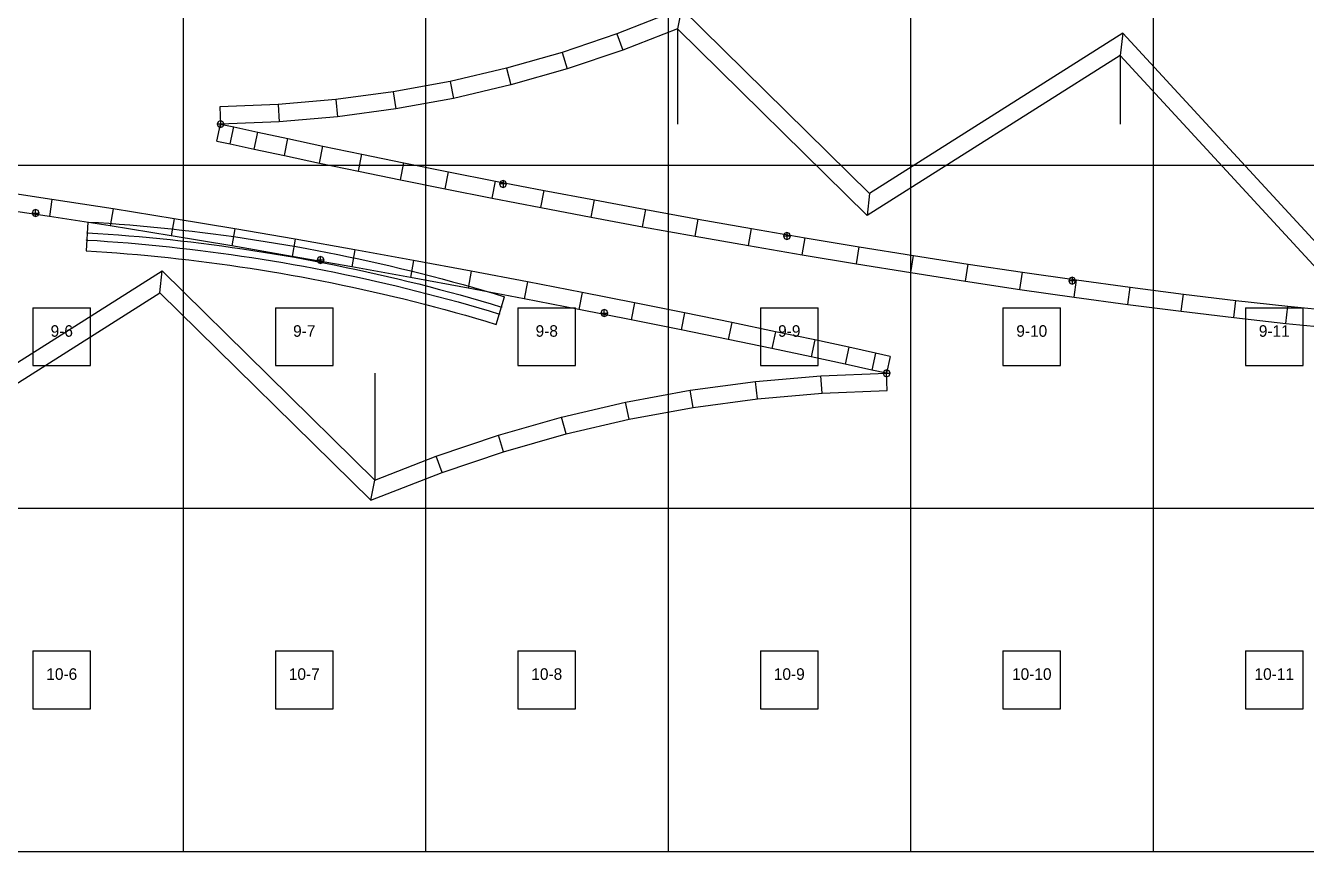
# Model space of a CAD drawing. Header units: metres. Extents: x -306 to 3276, y -2970 to 0.
# Drawn here: x 1124 to 2233, y -2970 to -2255 of the extents above; entities that cross this region are included whole.
import ezdxf
from ezdxf.enums import TextEntityAlignment as Align

# ---------------------------------------------------------------- set-up
doc = ezdxf.new("R2010")
doc.units = ezdxf.units.M
for name, color, linetype in [('default', 7, 'Continuous'), ('mcircles', 7, 'Continuous'), ('TEXTLAYER', 7, 'Continuous')]:
    doc.layers.add(name, color=color, linetype=linetype)

msp = doc.modelspace()

# ---------------------------------------------------------------- linework, layer by layer
at = {"color": 9}
for p, q in [((1260, -2079), (1260, -2376)), ((1260, -2079), (1260, -2376)), ((1470, -2079), (1470, -2376)), ((1470, -2079), (1470, -2376)), ((1680, -2079), (1680, -2376)), ((1680, -2079), (1680, -2376)), ((1890, -2079), (1890, -2376)), ((1890, -2079), (1890, -2376)), ((2100, -2079), (2100, -2376)), ((2100, -2079), (2100, -2376)), ((1050, -2376), (1260, -2376)), ((1050, -2376), (1260, -2376)), ((1260, -2376), (1470, -2376)), ((1260, -2376), (1260, -2673)), ((1260, -2376), (1470, -2376)), ((1260, -2376), (1260, -2673)), ((1470, -2376), (1680, -2376)), ((1470, -2376), (1470, -2673)), ((1470, -2376), (1680, -2376)), ((1470, -2376), (1470, -2673)), ((1680, -2376), (1890, -2376)), ((1680, -2376), (1680, -2673)), ((1680, -2376), (1890, -2376)), ((1680, -2376), (1680, -2673)), ((1890, -2376), (2100, -2376)), ((1890, -2376), (1890, -2673)), ((1890, -2376), (2100, -2376)), ((1890, -2376), (1890, -2673)), ((2100, -2376), (2310, -2376)), ((2100, -2376), (2100, -2673)), ((2100, -2376), (2310, -2376)), ((2100, -2376), (2100, -2673)), ((1130, -2499.5), (1180, -2499.5)), ((1130, -2499.5), (1130, -2549.5)), ((1180, -2549.5), (1180, -2499.5)), ((1340, -2499.5), (1390, -2499.5)), ((1340, -2499.5), (1340, -2549.5)), ((1390, -2549.5), (1390, -2499.5)), ((1550, -2499.5), (1600, -2499.5)), ((1550, -2499.5), (1550, -2549.5)), ((1600, -2549.5), (1600, -2499.5)), ((1760, -2499.5), (1810, -2499.5)), ((1760, -2499.5), (1760, -2549.5)), ((1810, -2549.5), (1810, -2499.5)), ((1970, -2499.5), (2020, -2499.5)), ((1970, -2499.5), (1970, -2549.5)), ((2020, -2549.5), (2020, -2499.5)), ((2180, -2499.5), (2230, -2499.5)), ((2180, -2499.5), (2180, -2549.5)), ((2230, -2549.5), (2230, -2499.5)), ((1130, -2549.5), (1180, -2549.5)), ((1340, -2549.5), (1390, -2549.5)), ((1550, -2549.5), (1600, -2549.5)), ((1760, -2549.5), (1810, -2549.5)), ((1970, -2549.5), (2020, -2549.5)), ((2180, -2549.5), (2230, -2549.5)), ((1050, -2673), (1260, -2673)), ((1050, -2673), (1260, -2673)), ((1260, -2673), (1470, -2673)), ((1260, -2673), (1260, -2970)), ((1260, -2673), (1470, -2673)), ((1260, -2673), (1260, -2970)), ((1470, -2673), (1680, -2673)), ((1470, -2673), (1470, -2970)), ((1470, -2673), (1680, -2673)), ((1470, -2673), (1470, -2970)), ((1680, -2673), (1890, -2673)), ((1680, -2673), (1680, -2970)), ((1680, -2673), (1890, -2673)), ((1680, -2673), (1680, -2970)), ((1890, -2673), (2100, -2673)), ((1890, -2673), (1890, -2970)), ((1890, -2673), (2100, -2673)), ((1890, -2673), (1890, -2970)), ((2100, -2673), (2310, -2673)), ((2100, -2673), (2100, -2970)), ((2100, -2673), (2310, -2673)), ((2100, -2673), (2100, -2970)), ((1130, -2796.5), (1180, -2796.5)), ((1130, -2796.5), (1130, -2846.5)), ((1180, -2846.5), (1180, -2796.5)), ((1340, -2796.5), (1390, -2796.5)), ((1340, -2796.5), (1340, -2846.5)), ((1390, -2846.5), (1390, -2796.5)), ((1550, -2796.5), (1600, -2796.5)), ((1550, -2796.5), (1550, -2846.5)), ((1600, -2846.5), (1600, -2796.5)), ((1760, -2796.5), (1810, -2796.5)), ((1760, -2796.5), (1760, -2846.5)), ((1810, -2846.5), (1810, -2796.5)), ((1970, -2796.5), (2020, -2796.5)), ((1970, -2796.5), (1970, -2846.5)), ((2020, -2846.5), (2020, -2796.5)), ((2180, -2796.5), (2230, -2796.5)), ((2180, -2796.5), (2180, -2846.5)), ((2230, -2846.5), (2230, -2796.5)), ((1130, -2846.5), (1180, -2846.5)), ((1340, -2846.5), (1390, -2846.5)), ((1550, -2846.5), (1600, -2846.5)), ((1760, -2846.5), (1810, -2846.5)), ((1970, -2846.5), (2020, -2846.5)), ((2180, -2846.5), (2230, -2846.5)), ((1050, -2970), (1260, -2970)), ((1260, -2970), (1470, -2970)), ((1470, -2970), (1680, -2970)), ((1680, -2970), (1890, -2970)), ((1890, -2970), (2100, -2970)), ((2100, -2970), (2310, -2970))]:
    msp.add_line(p, q, dxfattribs=at)
at = {"layer": 'default', "color": 7, "linetype": 'Continuous'}
for p, q in [((1691.7, -2240.3), (1635.7, -2262.2)), ((1691.7, -2240.3), (1688.1, -2257.8)), ((1854.6, -2400.4), (1691.7, -2240.3)), ((1635.7, -2262.2), (1588.2, -2278.3)), ((1635.7, -2262.2), (1640.8, -2276.3)), ((1688.1, -2257.8), (1640.8, -2276.3)), ((1852.6, -2419.5), (1688.1, -2257.8)), ((1688.1, -2257.8), (1688.1, -2340.4)), ((2074, -2261.8), (1854.6, -2400.4)), ((2074, -2261.8), (2071.5, -2281.1)), ((2248.6, -2450.9), (2074, -2261.8)), ((1588.2, -2278.3), (1540, -2292)), ((1588.2, -2278.3), (1592.7, -2292.6)), ((1640.8, -2276.3), (1592.7, -2292.6)), ((2071.5, -2281.1), (1852.6, -2419.5)), ((2248.7, -2473.1), (2071.5, -2281.1)), ((2071.5, -2281.1), (2071.5, -2340.4)), ((1540, -2292), (1491.2, -2303.4)), ((1540, -2292), (1543.8, -2306.5)), ((1592.7, -2292.6), (1543.8, -2306.5)), ((1491.2, -2303.4), (1441.9, -2312.5)), ((1491.2, -2303.4), (1494.3, -2318.1)), ((1543.8, -2306.5), (1494.3, -2318.1)), ((1441.9, -2312.5), (1392.3, -2319.2)), ((1441.9, -2312.5), (1444.3, -2327.3)), ((1342.4, -2323.5), (1291.9, -2325.4)), ((1291.9, -2325.4), (1292.5, -2340.4)), ((1392.3, -2319.2), (1342.4, -2323.5)), ((1342.4, -2323.5), (1343.3, -2338.4)), ((1392.3, -2319.2), (1393.9, -2334.1)), ((1444.3, -2327.3), (1393.9, -2334.1)), ((1494.3, -2318.1), (1444.3, -2327.3)), ((1290.4, -2338.3), (1289.5, -2340.4)), ((1292.5, -2337.4), (1290.4, -2338.3)), ((1294.6, -2338.3), (1292.5, -2337.4)), ((1292.5, -2337.4), (1292.5, -2343.4)), ((1343.3, -2338.4), (1292.5, -2340.4)), ((1295.5, -2340.4), (1294.6, -2338.3)), ((1393.9, -2334.1), (1343.3, -2338.4)), ((1289.3, -2355.1), (1292.5, -2340.4)), ((1289.5, -2340.4), (1290.4, -2342.5)), ((1295.5, -2340.4), (1289.5, -2340.4)), ((1290.4, -2342.5), (1292.5, -2343.4)), ((1292.5, -2340.4), (1304, -2342.9)), ((1292.5, -2343.4), (1294.6, -2342.5)), ((1294.6, -2342.5), (1295.5, -2340.4)), ((1300.8, -2357.6), (1304, -2342.9)), ((1304, -2342.9), (1324.7, -2347.4)), ((1321.5, -2362.1), (1324.7, -2347.4)), ((1324.7, -2347.4), (1350.9, -2353)), ((1289.3, -2355.1), (1300.8, -2357.6)), ((1300.8, -2357.6), (1321.5, -2362.1)), ((1321.5, -2362.1), (1347.8, -2367.7)), ((1347.8, -2367.7), (1350.9, -2353)), ((1350.9, -2353), (1381.2, -2359.5)), ((1378.2, -2374.1), (1381.2, -2359.5)), ((1381.2, -2359.5), (1414.9, -2366.5)), ((1347.8, -2367.7), (1378.2, -2374.1)), ((1411.9, -2381.2), (1414.9, -2366.5)), ((1414.9, -2366.5), (1451.3, -2373.9)), ((1378.2, -2374.1), (1411.9, -2381.2)), ((1411.9, -2381.2), (1448.3, -2388.6)), ((1448.3, -2388.6), (1451.3, -2373.9)), ((1451.3, -2373.9), (1490, -2381.7)), ((1487.1, -2396.4), (1490, -2381.7)), ((1490, -2381.7), (1530.6, -2389.7)), ((1448.3, -2388.6), (1487.1, -2396.4)), ((1527.7, -2404.5), (1530.6, -2389.7)), ((1530.6, -2389.7), (1572.7, -2397.9)), ((1535, -2390.1), (1534.1, -2392.2)), ((1534.1, -2392.2), (1535, -2394.3)), ((1540.1, -2392.2), (1534.1, -2392.2)), ((1537.1, -2389.2), (1535, -2390.1)), ((1535, -2394.3), (1537.1, -2395.2)), ((1539.2, -2390.1), (1537.1, -2389.2)), ((1537.1, -2389.2), (1537.1, -2395.2)), ((1537.1, -2395.2), (1539.2, -2394.3)), ((1540.1, -2392.2), (1539.2, -2390.1)), ((1539.2, -2394.3), (1540.1, -2392.2)), ((1146.5, -2405.6), (1093.7, -2397.6)), ((1146.5, -2405.6), (1144.3, -2420.4)), ((1199.4, -2413.8), (1146.5, -2405.6)), ((1487.1, -2396.4), (1527.7, -2404.5)), ((1527.7, -2404.5), (1569.9, -2412.6)), ((1569.9, -2412.6), (1572.7, -2397.9)), ((1572.7, -2397.9), (1616.2, -2406.1)), ((1613.4, -2420.9), (1616.2, -2406.1)), ((1616.2, -2406.1), (1660.7, -2414.4)), ((1854.6, -2400.4), (1852.6, -2419.5)), ((1144.3, -2420.4), (1091.6, -2412.5)), ((1130.2, -2415.3), (1129.3, -2417.4)), ((1129.3, -2417.4), (1130.2, -2419.5)), ((1129.3, -2417.4), (1135.3, -2417.4)), ((1132.3, -2414.4), (1130.2, -2415.3)), ((1134.5, -2415.3), (1132.3, -2414.4)), ((1132.3, -2420.4), (1132.3, -2414.4)), ((1135.3, -2417.4), (1134.5, -2415.3)), ((1134.5, -2419.5), (1135.3, -2417.4)), ((1199.4, -2413.8), (1197, -2428.6)), ((1252.2, -2422.3), (1199.4, -2413.8)), ((1569.9, -2412.6), (1613.4, -2420.9)), ((1658, -2429.2), (1660.7, -2414.4)), ((1660.7, -2414.4), (1706.1, -2422.6)), ((1130.2, -2419.5), (1132.3, -2420.4)), ((1132.3, -2420.4), (1134.5, -2419.5)), ((1197, -2428.6), (1144.3, -2420.4)), ((1177.7, -2425.2), (1176.2, -2450.1)), ((1177.7, -2425.2), (1186.7, -2425.7)), ((1186.7, -2425.7), (1195.8, -2426.3)), ((1195.8, -2426.3), (1204.8, -2427)), ((1249.8, -2437.1), (1197, -2428.6)), ((1204.8, -2427), (1213.8, -2427.7)), ((1213.8, -2427.7), (1222.8, -2428.5)), ((1222.8, -2428.5), (1231.8, -2429.3)), ((1252.2, -2422.3), (1249.8, -2437.1)), ((1304.8, -2431.1), (1252.2, -2422.3)), ((1613.4, -2420.9), (1658, -2429.2)), ((1703.5, -2437.4), (1706.1, -2422.6)), ((1706.1, -2422.6), (1752.2, -2430.8)), ((1177.1, -2434.5), (1186.1, -2435.1)), ((1186.1, -2435.1), (1195.1, -2435.7)), ((1195.1, -2435.7), (1204, -2436.3)), ((1204, -2436.3), (1213, -2437)), ((1213, -2437), (1222, -2437.8)), ((1222, -2437.8), (1230.9, -2438.6)), ((1230.9, -2438.6), (1239.9, -2439.5)), ((1231.8, -2429.3), (1240.9, -2430.2)), ((1239.9, -2439.5), (1248.9, -2440.4)), ((1240.9, -2430.2), (1249.9, -2431.1)), ((1302.3, -2445.9), (1249.8, -2437.1)), ((1249.9, -2431.1), (1258.9, -2432.1)), ((1258.9, -2432.1), (1267.9, -2433.2)), ((1267.9, -2433.2), (1276.9, -2434.2)), ((1276.9, -2434.2), (1286, -2435.4)), ((1286, -2435.4), (1295, -2436.6)), ((1295, -2436.6), (1304, -2437.8)), ((1304.8, -2431.1), (1302.3, -2445.9)), ((1304, -2437.8), (1313, -2439.2)), ((1357, -2440.1), (1304.8, -2431.1)), ((1313, -2439.2), (1322, -2440.5)), ((1658, -2429.2), (1703.5, -2437.4)), ((1703.5, -2437.4), (1749.6, -2445.5)), ((1749.6, -2445.5), (1752.2, -2430.8)), ((1752.2, -2430.8), (1798.7, -2438.8)), ((1780.9, -2435.2), (1780, -2437.3)), ((1780, -2437.3), (1780.9, -2439.4)), ((1786, -2437.3), (1780, -2437.3)), ((1783, -2434.3), (1780.9, -2435.2)), ((1780.9, -2439.4), (1783, -2440.3)), ((1785.1, -2435.2), (1783, -2434.3)), ((1783, -2434.3), (1783, -2440.3)), ((1783, -2440.3), (1785.1, -2439.4)), ((1786, -2437.3), (1785.1, -2435.2)), ((1785.1, -2439.4), (1786, -2437.3)), ((1796.2, -2453.6), (1798.7, -2438.8)), ((1798.7, -2438.8), (1845.6, -2446.6)), ((1176.2, -2450.1), (1185, -2450.7)), ((1176.7, -2440.8), (1185.7, -2441.3)), ((1185, -2450.7), (1193.9, -2451.3)), ((1185.7, -2441.3), (1194.6, -2441.9)), ((1194.6, -2441.9), (1203.5, -2442.6)), ((1203.5, -2442.6), (1212.5, -2443.3)), ((1212.5, -2443.3), (1221.4, -2444.1)), ((1221.4, -2444.1), (1230.3, -2444.9)), ((1230.3, -2444.9), (1239.3, -2445.8)), ((1239.3, -2445.8), (1248.2, -2446.7)), ((1248.2, -2446.7), (1257.1, -2447.7)), ((1248.9, -2440.4), (1257.8, -2441.4)), ((1257.1, -2447.7), (1266, -2448.7)), ((1257.8, -2441.4), (1266.8, -2442.4)), ((1266, -2448.7), (1275, -2449.8)), ((1266.8, -2442.4), (1275.8, -2443.5)), ((1275, -2449.8), (1283.9, -2450.9)), ((1275.8, -2443.5), (1284.7, -2444.7)), ((1283.9, -2450.9), (1292.8, -2452.1)), ((1284.7, -2444.7), (1293.7, -2445.9)), ((1293.7, -2445.9), (1302.7, -2447.1)), ((1354.5, -2454.9), (1302.3, -2445.9)), ((1302.7, -2447.1), (1311.6, -2448.4)), ((1311.6, -2448.4), (1320.6, -2449.7)), ((1320.6, -2449.7), (1329.6, -2451.2)), ((1322, -2440.5), (1331.1, -2441.9)), ((1331.1, -2441.9), (1340.1, -2443.4)), ((1340.1, -2443.4), (1349.1, -2444.9)), ((1349.1, -2444.9), (1358.1, -2446.5)), ((1357, -2440.1), (1354.5, -2454.9)), ((1408.7, -2449.2), (1357, -2440.1)), ((1358.1, -2446.5), (1367.2, -2448.1)), ((1367.2, -2448.1), (1376.2, -2449.8)), ((1376.2, -2449.8), (1385.2, -2451.6)), ((1408.7, -2449.2), (1406.1, -2464)), ((1459.6, -2458.5), (1408.7, -2449.2)), ((1749.6, -2445.5), (1796.2, -2453.6)), ((1843.2, -2461.4), (1845.6, -2446.6)), ((1845.6, -2446.6), (1892.7, -2454.2)), ((1193.9, -2451.3), (1202.8, -2451.9)), ((1202.8, -2451.9), (1211.7, -2452.6)), ((1211.7, -2452.6), (1220.5, -2453.4)), ((1220.5, -2453.4), (1229.4, -2454.2)), ((1229.4, -2454.2), (1238.3, -2455.1)), ((1238.3, -2455.1), (1247.2, -2456)), ((1247.2, -2456), (1256, -2457)), ((1256, -2457), (1264.9, -2458)), ((1264.9, -2458), (1273.8, -2459)), ((1273.8, -2459), (1282.7, -2460.2)), ((1282.7, -2460.2), (1291.5, -2461.4)), ((1291.5, -2461.4), (1300.4, -2462.6)), ((1292.8, -2452.1), (1301.8, -2453.3)), ((1301.8, -2453.3), (1310.7, -2454.6)), ((1310.7, -2454.6), (1319.6, -2456)), ((1319.6, -2456), (1328.6, -2457.4)), ((1328.6, -2457.4), (1337.5, -2458.8)), ((1329.6, -2451.2), (1338.5, -2452.6)), ((1337.5, -2458.8), (1346.4, -2460.3)), ((1338.5, -2452.6), (1347.5, -2454.1)), ((1346.4, -2460.3), (1355.3, -2461.9)), ((1347.5, -2454.1), (1356.5, -2455.7)), ((1406.1, -2464), (1354.5, -2454.9)), ((1355.3, -2461.9), (1364.3, -2463.5)), ((1356.5, -2455.7), (1365.4, -2457.3)), ((1365.4, -2457.3), (1374.4, -2459)), ((1374.4, -2459), (1383.4, -2460.7)), ((1376.9, -2455.9), (1376.1, -2458)), ((1376.1, -2458), (1376.9, -2460.1)), ((1376.1, -2458), (1382.1, -2458)), ((1379.1, -2455), (1376.9, -2455.9)), ((1376.9, -2460.1), (1379.1, -2461)), ((1381.2, -2455.9), (1379.1, -2455)), ((1379.1, -2461), (1379.1, -2455)), ((1379.1, -2461), (1381.2, -2460.1)), ((1382.1, -2458), (1381.2, -2455.9)), ((1381.2, -2460.1), (1382.1, -2458)), ((1383.4, -2460.7), (1392.3, -2462.5)), ((1385.2, -2451.6), (1394.2, -2453.4)), ((1394.2, -2453.4), (1403.2, -2455.2)), ((1403.2, -2455.2), (1412.3, -2457.1)), ((1412.3, -2457.1), (1421.3, -2459.1)), ((1421.3, -2459.1), (1430.3, -2461.1)), ((1430.3, -2461.1), (1439.3, -2463.2)), ((1459.6, -2458.5), (1456.9, -2473.2)), ((1509.6, -2467.7), (1459.6, -2458.5)), ((1796.2, -2453.6), (1843.2, -2461.4)), ((1843.2, -2461.4), (1890.4, -2469)), ((1890.4, -2469), (1892.7, -2454.2)), ((1892.7, -2454.2), (1939.9, -2461.6)), ((1937.6, -2476.4), (1939.9, -2461.6)), ((1939.9, -2461.6), (1986.9, -2468.6)), ((996.8, -2622.5), (1242, -2467.5)), ((1240, -2486.6), (1242, -2467.5)), ((1242, -2467.5), (1426.2, -2648.6)), ((1300.4, -2462.6), (1309.3, -2463.9)), ((1309.3, -2463.9), (1318.2, -2465.2)), ((1318.2, -2465.2), (1327, -2466.6)), ((1327, -2466.6), (1335.9, -2468)), ((1335.9, -2468), (1344.8, -2469.5)), ((1344.8, -2469.5), (1353.7, -2471.1)), ((1353.7, -2471.1), (1362.6, -2472.7)), ((1362.6, -2472.7), (1371.4, -2474.4)), ((1364.3, -2463.5), (1373.2, -2465.2)), ((1373.2, -2465.2), (1382.1, -2466.9)), ((1382.1, -2466.9), (1391.1, -2468.7)), ((1391.1, -2468.7), (1400, -2470.5)), ((1392.3, -2462.5), (1401.3, -2464.4)), ((1400, -2470.5), (1408.9, -2472.4)), ((1401.3, -2464.4), (1410.3, -2466.3)), ((1456.9, -2473.2), (1406.1, -2464)), ((1408.9, -2472.4), (1417.9, -2474.4)), ((1410.3, -2466.3), (1419.2, -2468.2)), ((1419.2, -2468.2), (1428.2, -2470.2)), ((1428.2, -2470.2), (1437.2, -2472.3)), ((1437.2, -2472.3), (1446.1, -2474.4)), ((1439.3, -2463.2), (1448.3, -2465.3)), ((1448.3, -2465.3), (1457.4, -2467.5)), ((1506.8, -2482.5), (1456.9, -2473.2)), ((1457.4, -2467.5), (1466.4, -2469.8)), ((1466.4, -2469.8), (1475.4, -2472.1)), ((1475.4, -2472.1), (1484.4, -2474.4)), ((1509.6, -2467.7), (1506.8, -2482.5)), ((1558.3, -2477), (1509.6, -2467.7)), ((1890.4, -2469), (1937.6, -2476.4)), ((1984.7, -2483.5), (1986.9, -2468.6)), ((1986.9, -2468.6), (2033.7, -2475.3)), ((2030, -2473), (2027.9, -2473.9)), ((2032.1, -2473.9), (2030, -2473)), ((2030, -2473), (2030, -2479)), ((1371.4, -2474.4), (1380.3, -2476.1)), ((1380.3, -2476.1), (1389.2, -2477.8)), ((1389.2, -2477.8), (1398.1, -2479.7)), ((1398.1, -2479.7), (1406.9, -2481.6)), ((1406.9, -2481.6), (1415.8, -2483.5)), ((1415.8, -2483.5), (1424.7, -2485.5)), ((1417.9, -2474.4), (1426.8, -2476.4)), ((1426.8, -2476.4), (1435.7, -2478.4)), ((1435.7, -2478.4), (1444.6, -2480.5)), ((1444.6, -2480.5), (1453.6, -2482.7)), ((1446.1, -2474.4), (1455.1, -2476.6)), ((1453.6, -2482.7), (1462.5, -2484.9)), ((1455.1, -2476.6), (1464.1, -2478.8)), ((1464.1, -2478.8), (1473, -2481.1)), ((1473, -2481.1), (1482, -2483.5)), ((1482, -2483.5), (1491, -2485.9)), ((1484.4, -2474.4), (1493.4, -2476.9)), ((1493.4, -2476.9), (1502.5, -2479.3)), ((1502.5, -2479.3), (1511.5, -2481.9)), ((1555.5, -2491.7), (1506.8, -2482.5)), ((1511.5, -2481.9), (1520.5, -2484.5)), ((1558.3, -2477), (1555.5, -2491.7)), ((1605.6, -2486.1), (1558.3, -2477)), ((1937.6, -2476.4), (1984.7, -2483.5)), ((1984.7, -2483.5), (2031.7, -2490.2)), ((2027.9, -2473.9), (2027, -2476)), ((2027, -2476), (2027.9, -2478.1)), ((2033, -2476), (2027, -2476)), ((2027.9, -2478.1), (2030, -2479)), ((2030, -2479), (2032.1, -2478.1)), ((2031.7, -2490.2), (2033.7, -2475.3)), ((2033, -2476), (2032.1, -2473.9)), ((2032.1, -2478.1), (2033, -2476)), ((2033.7, -2475.3), (2080.2, -2481.6)), ((2078.3, -2496.5), (2080.2, -2481.6)), ((2080.2, -2481.6), (2126.3, -2487.6)), ((994.3, -2641.9), (1240, -2486.6)), ((1240, -2486.6), (1422.6, -2666.1)), ((1424.7, -2485.5), (1433.6, -2487.5)), ((1433.6, -2487.5), (1442.4, -2489.6)), ((1442.4, -2489.6), (1451.3, -2491.8)), ((1451.3, -2491.8), (1460.2, -2494)), ((1460.2, -2494), (1469.1, -2496.3)), ((1462.5, -2484.9), (1471.4, -2487.2)), ((1471.4, -2487.2), (1480.4, -2489.6)), ((1480.4, -2489.6), (1489.3, -2492)), ((1489.3, -2492), (1498.2, -2494.4)), ((1491, -2485.9), (1499.9, -2488.3)), ((1498.2, -2494.4), (1507.2, -2496.9)), ((1499.9, -2488.3), (1508.9, -2490.9)), ((1508.9, -2490.9), (1517.9, -2493.5)), ((1517.9, -2493.5), (1526.8, -2496.1)), ((1520.5, -2484.5), (1529.5, -2487.1)), ((1529.5, -2487.1), (1538.5, -2489.8)), ((1531.3, -2513.8), (1538.5, -2489.8)), ((1602.7, -2500.8), (1555.5, -2491.7)), ((1605.6, -2486.1), (1602.7, -2500.8)), ((1651, -2495.1), (1605.6, -2486.1)), ((1651, -2495.1), (1648.1, -2509.8)), ((1694.4, -2503.8), (1651, -2495.1)), ((2031.7, -2490.2), (2078.3, -2496.5)), ((2124.5, -2502.4), (2126.3, -2487.6)), ((2126.3, -2487.6), (2171.8, -2493)), ((2170.1, -2507.9), (2171.8, -2493)), ((2171.8, -2493), (2216.7, -2498)), ((1469.1, -2496.3), (1477.9, -2498.6)), ((1477.9, -2498.6), (1486.8, -2501)), ((1486.8, -2501), (1495.7, -2503.4)), ((1495.7, -2503.4), (1504.6, -2505.9)), ((1504.6, -2505.9), (1513.4, -2508.5)), ((1507.2, -2496.9), (1516.1, -2499.5)), ((1516.1, -2499.5), (1525, -2502.1)), ((1525, -2502.1), (1534, -2504.8)), ((1526.8, -2496.1), (1535.8, -2498.8)), ((1648.1, -2509.8), (1602.7, -2500.8)), ((1622.7, -2501.9), (1621.8, -2504)), ((1621.8, -2504), (1622.7, -2506.1)), ((1621.8, -2504), (1627.8, -2504)), ((1624.8, -2501), (1622.7, -2501.9)), ((1622.7, -2506.1), (1624.8, -2507)), ((1626.9, -2501.9), (1624.8, -2501)), ((1624.8, -2507), (1624.8, -2501)), ((1624.8, -2507), (1626.9, -2506.1)), ((1627.8, -2504), (1626.9, -2501.9)), ((1626.9, -2506.1), (1627.8, -2504)), ((1694.4, -2503.8), (1691.4, -2518.5)), ((1735.2, -2512.2), (1694.4, -2503.8)), ((2078.3, -2496.5), (2124.5, -2502.4)), ((2124.5, -2502.4), (2170.1, -2507.9)), ((2215.1, -2512.9), (2216.7, -2498)), ((2216.7, -2498), (2260.8, -2502.5)), ((1513.4, -2508.5), (1522.3, -2511.1)), ((1522.3, -2511.1), (1531.3, -2513.8)), ((1691.4, -2518.5), (1648.1, -2509.8)), ((1735.2, -2512.2), (1732.2, -2526.9)), ((1773, -2520.1), (1735.2, -2512.2)), ((2170.1, -2507.9), (2215.1, -2512.9)), ((2215.1, -2512.9), (2259.4, -2517.4)), ((1732.2, -2526.9), (1691.4, -2518.5)), ((1769.9, -2534.7), (1732.2, -2526.9)), ((1773, -2520.1), (1769.9, -2534.7)), ((1807.1, -2527.3), (1773, -2520.1)), ((1807.1, -2527.3), (1803.9, -2541.9)), ((1836.5, -2533.6), (1807.1, -2527.3)), ((1803.9, -2541.9), (1769.9, -2534.7)), ((1836.5, -2533.6), (1833.3, -2548.2)), ((1859.6, -2538.6), (1836.5, -2533.6)), ((1859.6, -2538.6), (1856.4, -2553.3)), ((1872.5, -2541.5), (1859.6, -2538.6)), ((1833.3, -2548.2), (1803.9, -2541.9)), ((1856.4, -2553.3), (1833.3, -2548.2)), ((1872.5, -2541.5), (1869.3, -2556.1)), ((1426.3, -2648.6), (1426.3, -2556.1)), ((1755.7, -2563.2), (1812.4, -2558.3)), ((1812.4, -2558.3), (1869.3, -2556.1)), ((1813.4, -2573.3), (1812.4, -2558.3)), ((1869.3, -2556.1), (1856.4, -2553.3)), ((1867.2, -2554), (1866.3, -2556.1)), ((1866.3, -2556.1), (1867.2, -2558.2)), ((1866.3, -2556.1), (1872.3, -2556.1)), ((1869.3, -2553.1), (1867.2, -2554)), ((1867.2, -2558.2), (1869.3, -2559.1)), ((1871.4, -2554), (1869.3, -2553.1)), ((1869.3, -2559.1), (1869.3, -2553.1)), ((1869.9, -2571.1), (1869.3, -2556.1)), ((1869.3, -2559.1), (1871.4, -2558.2)), ((1872.3, -2556.1), (1871.4, -2554)), ((1871.4, -2558.2), (1872.3, -2556.1)), ((1643.3, -2581.1), (1699.3, -2570.8)), ((1699.3, -2570.8), (1755.7, -2563.2)), ((1701.7, -2585.6), (1699.3, -2570.8)), ((1757.4, -2578.1), (1755.7, -2563.2)), ((1813.4, -2573.3), (1869.9, -2571.1)), ((1587.9, -2594.1), (1643.3, -2581.1)), ((1646.4, -2595.8), (1643.3, -2581.1)), ((1701.7, -2585.6), (1757.4, -2578.1)), ((1757.4, -2578.1), (1813.4, -2573.3)), ((1533.1, -2609.7), (1587.9, -2594.1)), ((1591.7, -2608.6), (1587.9, -2594.1)), ((1646.4, -2595.8), (1701.7, -2585.6)), ((1591.7, -2608.6), (1646.4, -2595.8)), ((1479.2, -2627.9), (1533.1, -2609.7)), ((1537.6, -2624), (1533.1, -2609.7)), ((1537.6, -2624), (1591.7, -2608.6)), ((1426.2, -2648.6), (1479.2, -2627.9)), ((1484.3, -2642), (1479.2, -2627.9)), ((1484.3, -2642), (1537.6, -2624)), ((1422.6, -2666.1), (1484.3, -2642)), ((1422.6, -2666.1), (1426.2, -2648.6))]:
    msp.add_line(p, q, dxfattribs=at)
at = {"layer": 'mcircles', "color": 7, "linetype": 'Continuous'}
for centre in [(1177.1, -2434.5), (1176.7, -2440.8), (1533.9, -2504.8), (1535.7, -2498.8)]:
    msp.add_circle(centre, 0.3, dxfattribs=at)

# ---------------------------------------------------------------- texts
at = {"layer": 'TEXTLAYER', "color": 1}
for s, p in [('9-6', (1155, -2524.5)), ('9-7', (1365, -2524.5)), ('9-8', (1575, -2524.5)), ('9-9', (1785, -2524.5)), ('9-10', (1995, -2524.5)), ('9-11', (2205, -2524.5)), ('10-6', (1155, -2821.5)), ('10-7', (1365, -2821.5)), ('10-8', (1575, -2821.5)), ('10-9', (1785, -2821.5)), ('10-10', (1995, -2821.5)), ('10-11', (2205, -2821.5))]:
    msp.add_text(s, height=10, dxfattribs=at).set_placement(p, align=Align.CENTER)

doc.saveas('drawing.dxf')
